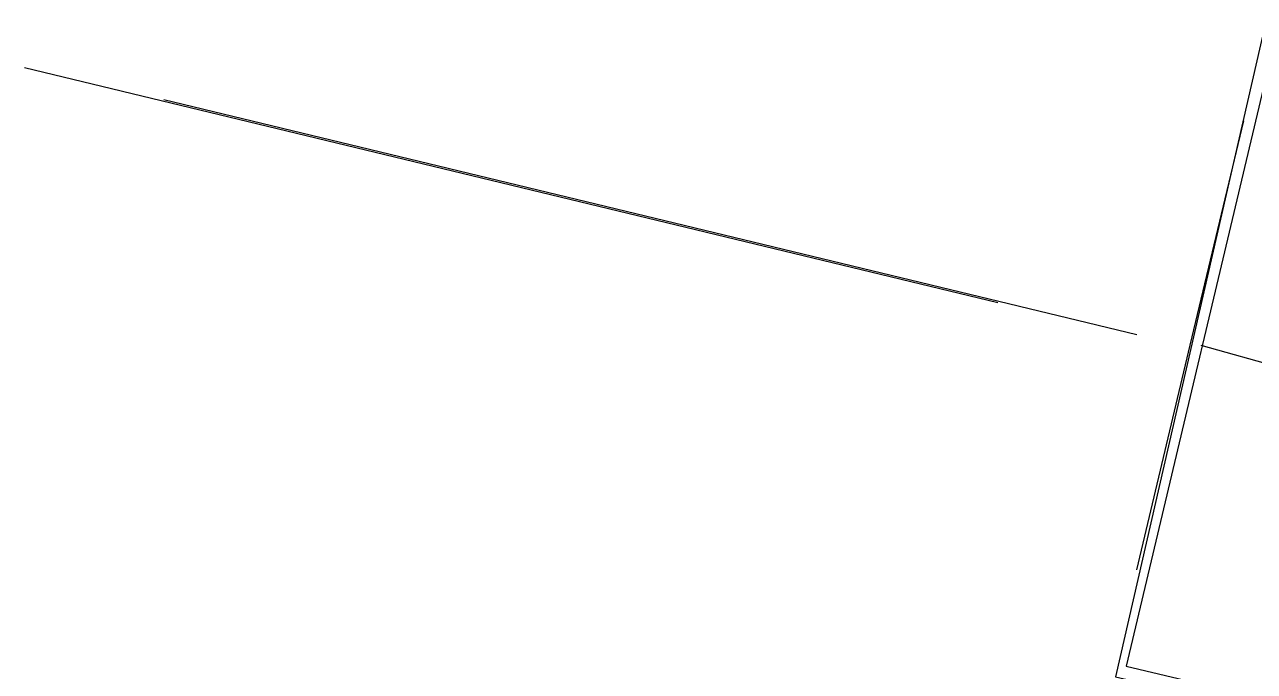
# Model space of a CAD drawing. Header units: feet. Extents: x -84 to 198, y -22 to 181.
# Drawn here: x 115.933 to 117.467, y 75.491 to 76.298 of the extents above; entities that cross this region are included whole.
import ezdxf

# ---------------------------------------------------------------- set-up
doc = ezdxf.new("R2010")
doc.units = ezdxf.units.FT
doc.layers.add('A-LINEA', color=7, linetype='CONTINUOUS')

msp = doc.modelspace()

# ---------------------------------------------------------------- linework, layer by layer
at = {"layer": 'A-LINEA'}
for p, q in [((115.9333, 76.2444), (117.1467, 75.9511)), ((115.9333, 76.2444), (117.1467, 75.9511)), ((116.1067, 76.2044), (117.32, 75.9111)), ((117.4, 75.8978), (117.64, 75.8311)), ((117.4, 75.8978), (117.64, 75.8311))]:
    msp.add_line(p, q, dxfattribs=at)
for points in [[(117.2933, 75.4844), (118.1067, 75.2978), (118.2933, 76.1111), (117.48, 76.2978), (117.2933, 75.4844)], [(117.2933, 75.4844), (118.1067, 75.2978), (118.2933, 76.1111), (117.48, 76.2978), (117.2933, 75.4844)], [(117.3067, 75.4978), (118.0933, 75.3111), (118.28, 76.0978), (117.4933, 76.2844), (117.3067, 75.4978)], [(117.3067, 75.4978), (118.0933, 75.3111), (118.28, 76.0978), (117.4933, 76.2844), (117.3067, 75.4978)], [(117.32, 75.6178), (117.3867, 75.8978), (117.4533, 76.1778)], [(117.32, 75.6178), (117.3867, 75.8978), (117.4533, 76.1778)]]:
    msp.add_lwpolyline(points, dxfattribs=at)

doc.saveas('drawing.dxf')
